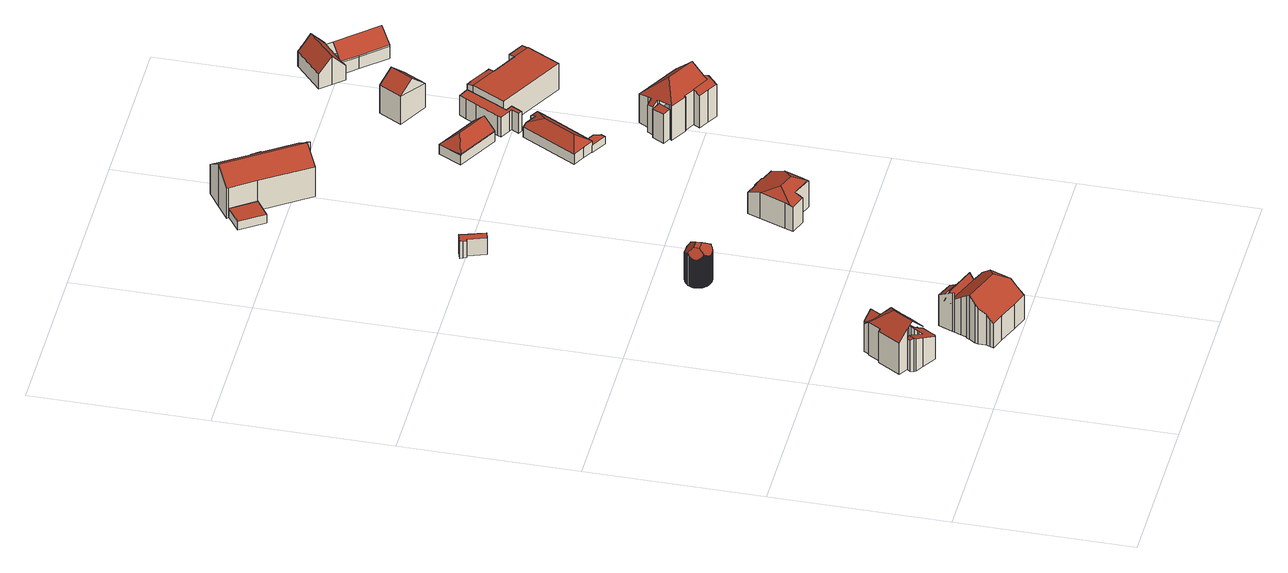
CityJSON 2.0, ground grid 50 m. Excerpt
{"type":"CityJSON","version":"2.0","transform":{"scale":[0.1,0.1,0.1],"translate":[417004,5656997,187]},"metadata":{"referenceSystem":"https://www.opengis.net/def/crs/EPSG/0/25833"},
"CityObjects":{
"building1":{"type":"Building","attributes":{"Gemeindeschluessel":14612000,"Geometrietyp2DReferenz":"3000","function":"31001_9998","roofType":"9999"},"children":["building1-1","building1-2","building1-3"]},
"building1-1":{"type":"BuildingPart","attributes":{"Dachtyp_tdc":"tdcGableRoof","Dachneigung":45.12,"QualitaetDacherkennung":69,"Geometrietyp2DReferenz":"3000","measuredHeight":11.24,"roofType":"3100"},"parents":["building1"],"geometry":[{"type":"MultiSurface","lod":"2","boundaries":[[[0,1,2,3]],[[1,4,5,2]],[[1,0,6]],[[0,7,8,9,10,6]],[[4,1,6,10,11]],[[12,13,3,2,5]]],"semantics":{"surfaces":[{"type":"WallSurface"},{"type":"RoofSurface"},{"type":"GroundSurface"}],"values":[0,0,0,1,1,2]}}]},
"building1-2":{"type":"BuildingPart","attributes":{"Dachtyp_tdc":"tdcHipAndGableRoof","Dachneigung":45.44,"QualitaetDacherkennung":57,"Geometrietyp2DReferenz":"3000","measuredHeight":15.08,"roofType":"5000"},"parents":["building1"],"geometry":[{"type":"MultiSurface","lod":"2","boundaries":[[[14,15,16,17,18]],[[15,19,20,16]],[[19,21,22,20]],[[21,23,24,22]],[[23,25,26,24]],[[25,27,28,26]],[[27,29,7,13,28]],[[30,31,32,5,4]],[[31,33,34,32]],[[33,35,36,37,34]],[[31,30,11,9,38,29,27,25,23,39]],[[23,21,19,15,14,40,39]],[[40,41,35,33,31,39]],[[42,43,44,17,16,20,22,24,26,28,13,12,5,32,34,37]]],"semantics":{"surfaces":[{"type":"WallSurface"},{"type":"RoofSurface"},{"type":"GroundSurface"}],"values":[0,0,0,0,0,0,0,0,0,0,1,1,1,2]}}]},
"building1-3":{"type":"BuildingPart","attributes":{"Dachtyp_tdc":"tdcFreeFormRoof","Dachneigung":24.7,"QualitaetDacherkennung":10,"Geometrietyp2DReferenz":"3000","measuredHeight":10.87,"roofType":"5000"},"parents":["building1"],"geometry":[{"type":"MultiSurface","lod":"2","boundaries":[[[36,45,46,37]],[[45,47,48,46]],[[47,49,50,48]],[[49,51,52,50]],[[51,53,54,52]],[[53,55,56,54]],[[55,57,58,56]],[[57,59,60,58]],[[59,61,62,60]],[[61,63,64,62]],[[63,65,66,64]],[[65,67,68,66]],[[67,18,17,68]],[[69,18,67,65]],[[65,63,61,59,57,55,53,51,49,47,45,36,70,71,69]],[[37,46,48,50,52,54,56,58,60,62,64,66,68,17,44,43,42]]],"semantics":{"surfaces":[{"type":"WallSurface"},{"type":"RoofSurface"},{"type":"GroundSurface"}],"values":[0,0,0,0,0,0,0,0,0,0,0,0,0,1,1,2]}}]},
"building2":{"type":"Building","attributes":{"Gemeindeschluessel":14612000,"Geometrietyp2DReferenz":"3000","function":"31001_9998","roofType":"9999"},"children":["building2-1","building2-2","building2-3"]},
"building2-1":{"type":"BuildingPart","attributes":{"Dachtyp_tdc":"tdcPolyFlatRoof","Dachneigung":30.89,"QualitaetDacherkennung":58,"Geometrietyp2DReferenz":"3000","measuredHeight":12.97,"roofType":"2100"},"parents":["building2"],"geometry":[{"type":"MultiSurface","lod":"2","boundaries":[[[72,73,74]],[[72,75,76,73]],[[75,77,78,76]],[[77,79,80,78]],[[79,81,82,83,80]],[[84,81,79,77,75,72,85]],[[86,73,76,78,80,83,87]]],"semantics":{"surfaces":[{"type":"WallSurface"},{"type":"RoofSurface"},{"type":"GroundSurface"}],"values":[0,0,0,0,0,1,2]}}]},
"building2-2":{"type":"BuildingPart","attributes":{"Dachtyp_tdc":"tdcGableAndHippedGRoof","Dachneigung":43.13,"QualitaetDacherkennung":30,"Geometrietyp2DReferenz":"3000","measuredHeight":14.65,"roofType":"9999"},"parents":["building2"],"geometry":[{"type":"MultiSurface","lod":"2","boundaries":[[[88,89,90,91]],[[89,92,93,90]],[[92,94,95,93]],[[94,96,97,95]],[[96,98,99,97]],[[98,100,101,99]],[[100,102,103,101]],[[102,104,105,103]],[[104,106,107,105]],[[106,108,109,107]],[[108,74,73,109]],[[110,111,112]],[[110,113,114,111]],[[113,115,116,114]],[[115,117,118,116]],[[117,119,120,118]],[[119,121,122,120]],[[121,123,124,122]],[[123,125,126,124]],[[125,88,91,126]],[[121,119,127]],[[119,117,115,113,110,128,74,108,106,104,102,127]],[[102,100,98,96,94,92,89,88,125,123,121,127]],[[91,90,93,95,97,99,101,103,105,107,109,73,86,111,114,116,118,120,122,124,126]]],"semantics":{"surfaces":[{"type":"WallSurface"},{"type":"RoofSurface"},{"type":"GroundSurface"}],"values":[0,0,0,0,0,0,0,0,0,0,0,0,0,0,0,0,0,0,0,0,1,1,1,2]}}]},
"building2-3":{"type":"BuildingPart","attributes":{"Dachtyp_tdc":"tdcFreeFormRoof","Dachneigung":72.14,"QualitaetDacherkennung":13,"Geometrietyp2DReferenz":"3000","measuredHeight":12.29,"roofType":"5000"},"parents":["building2"],"geometry":[{"type":"MultiSurface","lod":"2","boundaries":[[[82,129,130,83]],[[129,131,132,130]],[[131,133,134,132]],[[133,112,111,134]],[[112,133,131,129,135]],[[129,82,136,137,135]],[[138,112,135,137]],[[83,130,132,134,111,86,87]],[[136,138,137]]],"semantics":{"surfaces":[{"type":"WallSurface"},{"type":"RoofSurface"},{"type":"GroundSurface"}],"values":[0,0,0,0,1,1,1,2,1]}}]},
"building3":{"type":"Building","attributes":{"name":"Sternwarte","Dachtyp_tdc":"tdcFreeFormRoof","Gemeindeschluessel":14612000,"Dachneigung":40.94,"QualitaetDacherkennung":48,"Geometrietyp2DReferenz":"3000","measuredHeight":12.26,"function":"31001_9998","roofType":"5000"},"geometry":[{"type":"Solid","lod":"2","boundaries":[[[[139,140,141,142]],[[140,143,144,141]],[[143,145,146,144]],[[145,147,148,146]],[[147,149,150,148]],[[149,151,152,150]],[[151,153,154,152]],[[153,155,156,154]],[[155,157,158,156]],[[157,159,160,158]],[[159,161,162,160]],[[161,163,164,162]],[[163,165,166,164]],[[165,167,168,166]],[[167,169,170,168]],[[169,171,172,170]],[[171,173,174,172]],[[173,175,176,174]],[[175,177,178,176]],[[177,179,180,178]],[[179,181,182,180]],[[181,183,184,182]],[[183,185,186,184]],[[185,187,188,186]],[[187,189,190,188]],[[189,191,192,190]],[[191,193,194,192]],[[193,195,196,194]],[[195,197,198,196]],[[197,199,200,198]],[[199,201,202,200]],[[201,203,204,202]],[[203,205,206,204]],[[205,207,208,206]],[[207,209,210,208]],[[209,211,212,210]],[[211,213,214,212]],[[213,215,216,214]],[[215,217,218,216]],[[217,219,220,218]],[[219,221,222,220]],[[221,223,224,222]],[[223,225,226,224]],[[225,227,228,226]],[[227,229,230,228]],[[229,231,232,230]],[[231,233,234,232]],[[233,235,236,234]],[[235,237,238,236]],[[237,239,240,238]],[[239,241,242,240]],[[241,243,244,242]],[[243,245,246,244]],[[245,247,248,246]],[[247,249,250,248]],[[249,251,252,250]],[[251,253,254,252]],[[253,255,256,254]],[[255,257,258,256]],[[257,259,260,258]],[[259,261,262,260]],[[261,263,264,262]],[[263,265,266,264]],[[265,267,268,266]],[[267,269,270,268]],[[269,271,272,270]],[[271,273,274,272]],[[273,275,276,274]],[[275,277,278,276]],[[277,279,280,278]],[[279,281,282,280]],[[281,283,284,282]],[[283,285,286,284]],[[285,287,288,286]],[[287,289,290,288]],[[289,291,292,290]],[[291,293,294,292]],[[293,295,296,294]],[[295,297,298,296]],[[297,299,300,298]],[[299,301,302,300]],[[301,303,304,302]],[[303,305,306,304]],[[305,307,308,306]],[[307,309,310,308]],[[309,311,312,310]],[[311,313,314,312]],[[313,139,142,314]],[[251,249,247,245,243,241,239,237,235,233,231,229,227,225,223,221,219,217,215,213,211,209,207,205,315,316,317]],[[275,273,271,269,267,265,263,261,259,257,255,253,251,317,318,319,295,293,291,289,287,285,283,281,279,277]],[[299,297,319,318,320,321,167,165,163,161,159,157,155,153,151,149,147,145,143,140,139,313,311,309,307,305,303,301]],[[320,316,315,203,201,199,197,195,193,191,189,187,185,183,181,179,177,175,173,171,169,321]],[[318,317,316,320]],[[297,295,319]],[[169,167,321]],[[205,203,315]],[[142,141,144,146,148,150,152,154,156,158,160,162,164,166,168,170,172,174,176,178,180,182,184,186,188,190,192,194,196,198,200,202,204,206,208,210,212,214,216,218,220,222,224,226,228,230,232,234,236,238,240,242,244,246,248,250,252,254,256,258,260,262,264,266,268,270,272,274,276,278,280,282,284,286,288,290,292,294,296,298,300,302,304,306,308,310,312,314]]]],"semantics":{"surfaces":[{"type":"WallSurface"},{"type":"RoofSurface"},{"type":"GroundSurface"}],"values":[[0,0,0,0,0,0,0,0,0,0,0,0,0,0,0,0,0,0,0,0,0,0,0,0,0,0,0,0,0,0,0,0,0,0,0,0,0,0,0,0,0,0,0,0,0,0,0,0,0,0,0,0,0,0,0,0,0,0,0,0,0,0,0,0,0,0,0,0,0,0,0,0,0,0,0,0,0,0,0,0,0,0,0,0,0,0,0,0,1,1,1,1,1,0,0,0,2]]}}]},
"building4":{"type":"Building","attributes":{"Dachtyp_tdc":"tdcLeanToRoof","Gemeindeschluessel":14612000,"Dachneigung":0,"QualitaetDacherkennung":100,"Geometrietyp2DReferenz":"3000","measuredHeight":5.49,"function":"31001_9998","roofType":"2100"},"geometry":[{"type":"Solid","lod":"2","boundaries":[[[[322,323,324,325]],[[323,326,327,324]],[[326,328,329,327]],[[328,330,331,329]],[[330,332,333,331]],[[332,334,335,333]],[[334,336,337,335]],[[336,322,325,337]],[[336,334,332,330,328,326,323,322]],[[325,324,327,329,331,333,335,337]]]],"semantics":{"surfaces":[{"type":"WallSurface"},{"type":"RoofSurface"},{"type":"GroundSurface"}],"values":[[0,0,0,0,0,0,0,0,1,2]]}}]},
"building5":{"type":"Building","attributes":{"Dachtyp_tdc":"tdcPolyFlatRoof","Gemeindeschluessel":14612000,"Dachneigung":0,"QualitaetDacherkennung":64,"Geometrietyp2DReferenz":"3000","measuredHeight":2.86,"function":"31001_9998","roofType":"1000"},"geometry":[{"type":"Solid","lod":"2","boundaries":[[[[338,339,340,341]],[[339,342,343,340]],[[342,344,345,343]],[[344,338,341,345]],[[344,342,339,338]],[[341,340,343,345]]]],"semantics":{"surfaces":[{"type":"WallSurface"},{"type":"RoofSurface"},{"type":"GroundSurface"}],"values":[[0,0,0,0,1,2]]}}]},
"building6":{"type":"Building","attributes":{"Dachtyp_tdc":"tdcFreeFormRoof","Gemeindeschluessel":14612000,"Dachneigung":23.07,"QualitaetDacherkennung":50,"Geometrietyp2DReferenz":"3000","measuredHeight":10.33,"function":"31001_9998","roofType":"5000"},"geometry":[{"type":"Solid","lod":"2","boundaries":[[[[346,347,348,349]],[[347,350,351,348]],[[350,352,353,351]],[[352,354,355,353]],[[354,356,357,355]],[[356,358,359,357]],[[358,360,361,359]],[[360,362,363,361]],[[362,364,365,363]],[[364,366,367,365]],[[366,368,369,367]],[[368,370,371,369]],[[370,372,373,371]],[[372,374,375,373]],[[374,376,377,375]],[[376,346,349,377]],[[378,379,366,380]],[[381,356,354,352,382,383]],[[358,381,383,378,380,364,362,360]],[[346,376,374,372,370,368,379,378,383,382,350,347]],[[358,356,381]],[[366,364,380]],[[368,366,379]],[[352,350,382]],[[349,348,351,353,355,357,359,361,363,365,367,369,371,373,375,377]]]],"semantics":{"surfaces":[{"type":"WallSurface"},{"type":"RoofSurface"},{"type":"GroundSurface"}],"values":[[0,0,0,0,0,0,0,0,0,0,0,0,0,0,0,0,1,1,1,1,0,0,0,0,2]]}}]},
"building7":{"type":"Building","attributes":{"Dachtyp_tdc":"tdcGableRoof","Gemeindeschluessel":14612000,"Dachneigung":35.96,"QualitaetDacherkennung":81,"Geometrietyp2DReferenz":"3000","measuredHeight":13.91,"function":"31001_9998","roofType":"3100"},"geometry":[{"type":"Solid","lod":"2","boundaries":[[[[384,385,386,387]],[[385,388,389,386]],[[388,390,391,389]],[[390,392,393,391]],[[392,394,395,393]],[[394,396,397,395]],[[396,398,399,397]],[[398,400,401,399]],[[400,402,403,401]],[[404,405,406,407]],[[405,384,387,406]],[[408,409,410,411,402,400,398]],[[398,396,394,392,390,388,385,384,405,404,408]],[[387,386,389,391,393,395,397,399,401,403,412,413,414,415,407,406]],[[402,411,412,403]],[[411,410,413,412]],[[410,409,414,413]],[[409,408,415,414]],[[408,404,407,415]]]],"semantics":{"surfaces":[{"type":"WallSurface"},{"type":"RoofSurface"},{"type":"GroundSurface"}],"values":[[0,0,0,0,0,0,0,0,0,0,0,1,1,2,0,0,0,0,0]]}}]},
"building8":{"type":"Building","attributes":{"Dachtyp_tdc":"tdcPolyFlatRoof","Gemeindeschluessel":14612000,"Dachneigung":0,"QualitaetDacherkennung":61,"Geometrietyp2DReferenz":"3000","measuredHeight":2.37,"function":"31001_9998","roofType":"1000"},"geometry":[{"type":"Solid","lod":"2","boundaries":[[[[416,417,418,419]],[[417,420,421,418]],[[420,422,423,421]],[[422,424,425,423]],[[424,416,419,425]],[[424,422,420,417,416]],[[419,418,421,423,425]]]],"semantics":{"surfaces":[{"type":"WallSurface"},{"type":"RoofSurface"},{"type":"GroundSurface"}],"values":[[0,0,0,0,0,1,2]]}}]},
"building9":{"type":"Building","attributes":{"Dachtyp_tdc":"tdcHipAndGableRoof","Gemeindeschluessel":14612000,"Dachneigung":43.2,"QualitaetDacherkennung":56,"Geometrietyp2DReferenz":"3000","measuredHeight":6.8,"function":"31001_9998","roofType":"5000"},"geometry":[{"type":"Solid","lod":"2","boundaries":[[[[426,427,428,429]],[[427,430,431,428]],[[430,432,433,431]],[[432,434,435,433]],[[434,426,429,435]],[[427,436,437]],[[438,439,440,437,436]],[[427,437,440,430]],[[432,439,438,434]],[[430,440,439,432]],[[434,438,436,426]],[[426,436,427]],[[429,428,431,433,435]]]],"semantics":{"surfaces":[{"type":"WallSurface"},{"type":"RoofSurface"},{"type":"GroundSurface"}],"values":[[0,0,0,0,0,1,1,1,0,0,0,0,2]]}}]},
"building10":{"type":"Building","attributes":{"Dachtyp_tdc":"tdcFreeFormRoof","Gemeindeschluessel":14612000,"Dachneigung":36.52,"QualitaetDacherkennung":76,"Geometrietyp2DReferenz":"3000","measuredHeight":6.1,"function":"31001_9998","roofType":"5000"},"geometry":[{"type":"Solid","lod":"2","boundaries":[[[[441,442,443,444]],[[442,445,446,443]],[[445,447,448,446]],[[447,449,450,448]],[[449,451,452,450]],[[451,453,454,452]],[[453,455,456,454]],[[455,457,458,456]],[[457,441,444,458]],[[459,451,449,447,445,460,461]],[[455,462,463,441,457]],[[461,460,442,441,463]],[[453,459,461,463,462]],[[455,453,462]],[[453,451,459]],[[445,442,460]],[[444,443,446,448,450,452,454,456,458]]]],"semantics":{"surfaces":[{"type":"WallSurface"},{"type":"RoofSurface"},{"type":"GroundSurface"}],"values":[[0,0,0,0,0,0,0,0,0,1,1,1,1,0,0,0,2]]}}]},
"building11":{"type":"Building","attributes":{"Dachtyp_tdc":"tdcPolyFlatRoof","Gemeindeschluessel":14612000,"Dachneigung":0,"QualitaetDacherkennung":55,"Geometrietyp2DReferenz":"3000","measuredHeight":6.44,"function":"31001_9998","roofType":"1000"},"geometry":[{"type":"Solid","lod":"2","boundaries":[[[[464,465,466,467]],[[465,468,469,466]],[[468,470,471,469]],[[470,472,473,471]],[[472,474,475,473]],[[474,476,477,475]],[[476,478,479,477]],[[478,480,481,479]],[[480,482,483,481]],[[482,484,485,483]],[[484,486,487,485]],[[486,488,489,487]],[[488,464,467,489]],[[488,486,484,482,480,478,476,474,472,470,468,465,464]],[[467,466,469,471,473,475,477,479,481,483,485,487,489]]]],"semantics":{"surfaces":[{"type":"WallSurface"},{"type":"RoofSurface"},{"type":"GroundSurface"}],"values":[[0,0,0,0,0,0,0,0,0,0,0,0,0,1,2]]}}]},
"building12":{"type":"Building","attributes":{"Gemeindeschluessel":14612000,"Geometrietyp2DReferenz":"3000","function":"31001_9998","roofType":"9999"},"children":["building12-1","building12-2","building12-3"]},
"building12-1":{"type":"BuildingPart","attributes":{"Dachtyp_tdc":"tdcPolyFlatRoof","Dachneigung":7.98,"QualitaetDacherkennung":43,"Geometrietyp2DReferenz":"3000","measuredHeight":9.81,"roofType":"2100"},"parents":["building12"],"geometry":[{"type":"MultiSurface","lod":"2","boundaries":[[[490,491,492,493]],[[494,495,496,497]],[[493,492,495,494]],[[492,491,496,495]],[[491,490,497,496]]],"semantics":{"surfaces":[{"type":"RoofSurface"},{"type":"GroundSurface"},{"type":"WallSurface"}],"values":[0,1,2,2,2]}}]},
"building12-2":{"type":"BuildingPart","attributes":{"Dachtyp_tdc":"tdcPolyFlatRoof","Dachneigung":27.07,"QualitaetDacherkennung":42,"Geometrietyp2DReferenz":"3000","measuredHeight":12.51,"roofType":"2100"},"parents":["building12"],"geometry":[{"type":"MultiSurface","lod":"2","boundaries":[[[498,499,500,501]],[[499,502,503,500]],[[502,504,505,503]],[[504,506,507,508,505]],[[506,504,502,499,498,509,510]],[[511,512,501,500,503,505,508]],[[498,501,512,509]]],"semantics":{"surfaces":[{"type":"WallSurface"},{"type":"RoofSurface"},{"type":"GroundSurface"}],"values":[0,0,0,0,1,2,0]}}]},
"building12-3":{"type":"BuildingPart","attributes":{"Dachtyp_tdc":"tdcHipAndGableRoof","Dachneigung":43.16,"QualitaetDacherkennung":49,"Geometrietyp2DReferenz":"3000","measuredHeight":14.93,"roofType":"5000"},"parents":["building12"],"geometry":[{"type":"MultiSurface","lod":"2","boundaries":[[[513,509,512,514]],[[507,515,516,508]],[[515,517,518,516]],[[517,519,520,518]],[[519,521,522,520]],[[521,523,494,522]],[[523,493,494]],[[524,497,490]],[[524,525,526,497]],[[525,527,528,526]],[[527,529,530,528]],[[529,531,532,530]],[[531,533,534,532]],[[533,535,536,534]],[[535,537,538,536]],[[537,539,540,538]],[[539,513,514,540]],[[535,533,531,529,527,525,524,523,521,541]],[[521,519,517,515,507,542,509,513,541]],[[513,539,537,535,541]],[[514,512,511,508,516,518,520,522,494,497,526,528,530,532,534,536,538,540]]],"semantics":{"surfaces":[{"type":"WallSurface"},{"type":"RoofSurface"},{"type":"GroundSurface"}],"values":[0,0,0,0,0,0,0,0,0,0,0,0,0,0,0,0,0,1,1,1,2]}}]},
"building13":{"type":"Building","attributes":{"Dachtyp_tdc":"tdcGableRoof","Gemeindeschluessel":14612000,"Dachneigung":41.34,"QualitaetDacherkennung":2,"Geometrietyp2DReferenz":"3000","measuredHeight":12.57,"function":"31001_9998","roofType":"3100"},"geometry":[{"type":"Solid","lod":"2","boundaries":[[[[543,544,545,546]],[[544,547,548,545]],[[547,549,550,548]],[[549,543,546,550]],[[547,544,551]],[[543,549,552]],[[544,543,552,551]],[[549,547,551,552]],[[546,545,548,550]]]],"semantics":{"surfaces":[{"type":"WallSurface"},{"type":"RoofSurface"},{"type":"GroundSurface"}],"values":[[0,0,0,0,0,0,1,1,2]]}}]},
"building14":{"type":"Building","attributes":{"Gemeindeschluessel":14612000,"Geometrietyp2DReferenz":"3000","function":"31001_9998","roofType":"9999"},"children":["building14-1","building14-2","building14-3","building14-4"]},
"building14-1":{"type":"BuildingPart","attributes":{"Dachtyp_tdc":"tdcPolyFlatRoof","Dachneigung":0,"QualitaetDacherkennung":64,"Geometrietyp2DReferenz":"3000","measuredHeight":8.71,"roofType":"1000"},"parents":["building14"],"geometry":[{"type":"MultiSurface","lod":"2","boundaries":[[[553,554,555,556,557]],[[558,559,560,561,562,563]],[[564,565,566,567,568]],[[565,553,557,566]],[[565,564,559,558,554,553]],[[557,556,562,561,567,566]]],"semantics":{"surfaces":[{"type":"WallSurface"},{"type":"RoofSurface"},{"type":"GroundSurface"}],"values":[0,0,0,0,1,2]}}]},
"building14-2":{"type":"BuildingPart","attributes":{"Dachtyp_tdc":"tdcPolyFlatRoof","Dachneigung":0,"QualitaetDacherkennung":4,"Geometrietyp2DReferenz":"3000","measuredHeight":6.24,"roofType":"1000"},"parents":["building14"],"geometry":[{"type":"MultiSurface","lod":"2","boundaries":[[[569,570,571,572]],[[570,573,574,571]],[[573,575,576,574]],[[575,573,570,569]],[[572,571,574,576]]],"semantics":{"surfaces":[{"type":"WallSurface"},{"type":"RoofSurface"},{"type":"GroundSurface"}],"values":[0,0,0,1,2]}}]},
"building14-3":{"type":"BuildingPart","attributes":{"Dachtyp_tdc":"tdcPolyFlatRoof","Dachneigung":5.41,"QualitaetDacherkennung":56,"Geometrietyp2DReferenz":"3000","measuredHeight":8.52,"roofType":"2100"},"parents":["building14"],"geometry":[{"type":"MultiSurface","lod":"2","boundaries":[[[555,577,578,556]],[[577,579,580,578]],[[579,581,569,572,580]],[[582,576,575]],[[582,583,584,576]],[[583,563,562,584]],[[583,582,581,579,577,555,563]],[[562,556,578,580,572,576,584]]],"semantics":{"surfaces":[{"type":"WallSurface"},{"type":"RoofSurface"},{"type":"GroundSurface"}],"values":[0,0,0,0,0,0,1,2]}}]},
"building14-4":{"type":"BuildingPart","attributes":{"Dachtyp_tdc":"tdcPolyFlatRoof","Dachneigung":5.4,"QualitaetDacherkennung":61,"Geometrietyp2DReferenz":"3000","measuredHeight":8.5,"roofType":"2100"},"parents":["building14"],"geometry":[{"type":"MultiSurface","lod":"2","boundaries":[[[585,568,567,586]],[[560,587,588,561]],[[587,585,586,588]],[[587,560,568,585]],[[586,567,561,588]]],"semantics":{"surfaces":[{"type":"WallSurface"},{"type":"RoofSurface"},{"type":"GroundSurface"}],"values":[0,0,0,1,2]}}]},
"building15":{"type":"Building","attributes":{"Gemeindeschluessel":14612000,"Geometrietyp2DReferenz":"3000","function":"31001_9998","roofType":"9999"},"children":["building15-1","building15-2"]},
"building15-1":{"type":"BuildingPart","attributes":{"Dachtyp_tdc":"tdcGableRoof","Dachneigung":48.09,"QualitaetDacherkennung":65,"Geometrietyp2DReferenz":"3000","measuredHeight":9.23,"roofType":"3100"},"parents":["building15"],"geometry":[{"type":"MultiSurface","lod":"2","boundaries":[[[589,590,591,592]],[[590,593,594,591]],[[593,595,596,594]],[[595,597,598,596]],[[597,599,600,598]],[[599,601,602,600]],[[601,603,604,602]],[[603,605,606,604]],[[605,607,608,606]],[[607,609,610,608]],[[609,611,612,613,610]],[[614,589,592,615,616,617]],[[609,607,605,603,601,599,597,595,593,590]],[[590,589,614,618,619,611,609]],[[592,591,594,596,598,600,602,604,606,608,610,613,615]]],"semantics":{"surfaces":[{"type":"WallSurface"},{"type":"RoofSurface"},{"type":"GroundSurface"}],"values":[0,0,0,0,0,0,0,0,0,0,0,0,1,1,2]}}]},
"building15-2":{"type":"BuildingPart","attributes":{"Dachtyp_tdc":"tdcGableRoof","Dachneigung":40.84,"QualitaetDacherkennung":74,"Geometrietyp2DReferenz":"3000","measuredHeight":8.13,"roofType":"3100"},"parents":["building15"],"geometry":[{"type":"MultiSurface","lod":"2","boundaries":[[[620,621,622,623]],[[621,624,625,622]],[[624,616,615,625]],[[612,620,623,613]],[[612,619,626,627,620]],[[627,626,618,617,628,629]],[[621,629,628,624]],[[620,627,629,621]],[[624,628,617,616]],[[623,622,625,615,613]]],"semantics":{"surfaces":[{"type":"WallSurface"},{"type":"RoofSurface"},{"type":"GroundSurface"}],"values":[0,0,0,0,1,1,0,0,0,2]}}]}
},
"vertices":[
[165,387,114],[207,362,115],[207,362,27],[165,387,27],[191,334,115],[191,334,27],[187,374,140],[159,377,114],[149,359,114],[167,348,136],[171,346,140],[174,344,136],[149,359,27],[159,377,27],
[95,255,160],[70,270,130],[70,270,27],[95,255,27],[95,255,129],[108,335,130],[108,335,27],[113,332,135],[113,332,27],[134,368,136],[134,368,27],[137,366,135],[137,366,27],[147,383,118],[147,383,27],[159,377,119],[191,334,136],[209,324,136],[209,324,27],[188,290,136],[188,290,27],[175,267,136],[175,267,111],[175,267,27],[149,359,136],[145,303,178],[111,245,178],[149,223,136],[149,223,27],[111,245,27],[102,251,27],
[181,264,108],[181,264,27],[174,252,108],[174,252,27],[182,247,104],[182,247,27],[179,243,104],[179,243,27],[193,235,96],[193,235,27],[175,206,96],[175,206,27],[170,197,96],[170,197,27],[157,193,101],[157,193,27],[117,217,122],[117,217,27],[94,230,134],[94,230,27],[92,235,136],[92,235,27],[90,245,129],[90,245,27],[102,251,136],[149,223,111],[111,245,131],
[305,175,138],[305,175,8],[305,175,116],[306,179,136],[306,179,8],[323,221,109],[323,221,8],[371,202,109],[371,202,8],[365,185,120],[365,185,98],[365,185,8],[316,204,120],[309,185,132],[309,185,8],[316,204,8],
[352,24,88],[299,45,88],[299,45,8],[352,24,8],[261,59,88],[261,59,8],[264,68,97],[264,68,8],[269,80,109],[269,80,8],[268,102,127],[268,102,8],[270,110,136],[270,110,8],[282,128,155],[282,128,8],[288,137,147],[288,137,8],[291,139,145],[291,139,8],[297,154,133],[297,154,8],[414,143,109],[414,143,8],[414,143,98],[419,141,109],[419,141,8],[424,139,109],[424,139,8],[445,131,109],[445,131,8],[436,107,128],[436,107,8],[412,46,127],[412,46,8],[405,27,108],[405,27,8],[398,7,89],[398,7,8],[386,88,155],[309,185,108],
[422,163,98],[422,163,8],[421,161,98],[421,161,8],[419,157,98],[419,157,8],[408,157,131],[316,204,98],[322,190,130],[309,185,98],
[146,792,287],[143,792,287],[143,792,194],[146,792,194],[140,792,287],[140,792,194],[137,792,287],[137,792,194],[135,792,288],[135,792,194],[132,793,288],[132,793,194],[130,794,289],[130,794,194],[127,795,290],[127,795,194],[125,796,291],[125,796,194],[123,797,292],[123,797,194],[121,799,294],[121,799,194],[118,800,295],[118,800,194],[117,802,297],[117,802,194],[115,804,299],[115,804,194],[113,806,301],[113,806,194],[112,808,301],[112,808,194],[110,810,297],[110,810,194],[109,813,294],[109,813,194],[108,815,292],[108,815,194],[107,818,290],[107,818,194],[106,820,288],[106,820,194],[106,823,287],[106,823,194],[105,825,286],[105,825,194],[105,828,286],[105,828,194],[105,831,286],[105,831,194],[105,833,286],[105,833,194],[106,836,287],[106,836,194],[106,838,288],[106,838,194],[107,841,289],[107,841,194],[108,843,291],[108,843,194],[109,846,293],[109,846,194],[111,848,296],[111,848,194],[112,851,299],[112,851,194],[114,853,299],[114,853,194],[116,855,297],[116,855,194],[118,856,295],[118,856,194],[120,858,293],[120,858,194],[122,859,292],[122,859,194],[124,861,290],[124,861,194],[127,862,288],[127,862,194],[129,863,287],[129,863,194],[132,864,286],[132,864,194],[134,865,285],[134,865,194],[137,865,285],[137,865,194],[140,865,285],[140,865,194],[142,865,284],[142,865,194],[145,865,284],[145,865,194],[148,865,285],[148,865,194],[151,864,285],[151,864,194],[154,864,286],[154,864,194],[156,863,287],[156,863,194],[158,862,288],[158,862,194],[161,861,289],[161,861,194],[163,860,290],[163,860,194],[165,858,292],[165,858,194],[167,857,294],[167,857,194],[169,855,295],[169,855,194],[171,853,293],[171,853,194],[172,851,292],[172,851,194],[174,849,291],[174,849,194],[175,847,289],[175,847,194],[177,844,288],[177,844,194],[178,842,288],[178,842,194],[178,840,287],[178,840,194],[179,837,286],[179,837,194],[180,835,286],[180,835,194],[180,832,286],[180,832,194],[180,830,286],[180,830,194],[180,826,286],[180,826,194],[180,822,286],[180,822,194],[179,820,287],[179,820,194],[179,817,287],[179,817,194],[178,815,288],[178,815,194],[177,813,289],[177,813,194],[175,810,290],[175,810,194],[174,808,291],[174,808,194],[173,806,293],[173,806,194],[171,804,294],[171,804,194],[169,802,296],[169,802,194],[167,800,296],[167,800,194],[165,799,295],[165,799,194],[163,797,293],[163,797,194],[161,796,292],[161,796,194],[159,795,291],[159,795,194],[156,794,290],[156,794,194],[154,793,289],[154,793,194],[151,792,288],[151,792,194],[149,792,287],[149,792,194],[113,851,301],[120,837,316],[145,837,316],[146,820,316],[168,801,297],[119,820,316],[112,807,302],
[80,1462,283],[104,1392,283],[104,1392,228],[80,1462,228],[82,1385,283],[82,1385,228],[64,1437,283],[64,1437,228],[58,1435,283],[58,1435,228],[54,1444,283],[54,1444,228],[51,1453,283],[51,1453,228],[74,1461,283],[74,1461,228],
[5,2041,285],[56,2077,285],[56,2077,257],[5,2041,257],[103,2009,285],[103,2009,257],[52,1974,285],[52,1974,257],
[574,751,220],[609,737,220],[609,737,151],[574,751,151],[595,701,236],[595,701,151],[586,676,238],[586,676,151],[575,646,238],[575,646,151],[567,626,238],[567,626,151],[507,649,240],[507,649,151],[502,635,235],[502,635,151],[499,627,231],[499,627,151],[455,643,231],[455,643,151],[463,666,236],[463,666,151],[491,741,236],[491,741,151],[505,777,220],[505,777,151],[543,763,220],[543,763,151],[544,767,218],[544,767,151],[576,755,218],[576,755,151],[506,689,255],[491,740,236],[459,655,236],[563,628,241],[594,698,238],[554,671,255],
[221,2055,344],[237,2032,345],[237,2032,254],[221,2055,254],[230,2027,350],[230,2027,254],[290,1941,350],[290,1941,254],[261,1921,375],[261,1921,254],[266,1914,375],[266,1914,254],[258,1909,382],[258,1909,254],[245,1900,393],[245,1900,254],[240,1906,393],[240,1906,254],[195,1875,353],[195,1875,254],[147,2148,350],[215,2050,350],[215,2050,254],[147,2148,254],[98,2114,393],[52,2082,353],[56,2077,353],[103,2009,353],[103,2009,254],[56,2077,254],[52,2082,254],[98,2114,254],
[528,1202,288],[542,1226,288],[542,1226,264],[528,1202,264],[573,1209,288],[573,1209,264],[578,1189,288],[578,1189,264],[572,1177,288],[572,1177,264],
[393,1527,300],[428,1592,300],[428,1592,269],[393,1527,269],[547,1527,300],[547,1527,269],[516,1471,300],[516,1471,269],[512,1462,300],[512,1462,269],[393,1527,304],[442,1540,337],[512,1462,304],[516,1471,314],[528,1493,337],
[464,1237,299],[551,1393,299],[551,1393,266],[464,1237,266],[562,1388,307],[562,1388,266],[594,1370,307],[594,1370,266],[601,1384,300],[601,1384,266],[624,1372,300],[624,1372,266],[617,1358,300],[617,1358,266],[528,1202,300],[528,1202,266],[499,1218,300],[499,1218,266],[624,1371,300],[561,1388,307],[564,1339,327],[529,1203,301],[514,1248,327],
[533,1449,335],[538,1459,335],[538,1459,270],[533,1449,270],[574,1525,335],[574,1525,270],[590,1556,335],[590,1556,270],[602,1577,335],[602,1577,270],[631,1562,335],[631,1562,270],[573,1451,335],[573,1451,270],[568,1443,335],[568,1443,270],[587,1433,335],[587,1433,270],[570,1402,335],[570,1402,270],[559,1408,335],[559,1408,270],[571,1429,335],[571,1429,270],[563,1433,335],[563,1433,270],
[676,1055,340],[655,1067,337],[636,1034,337],[657,1022,340],[657,1022,242],[636,1034,242],[655,1067,242],[676,1055,242],
[794,948,363],[780,923,348],[780,923,242],[794,948,242],[752,939,348],[752,939,242],[722,955,348],[722,955,242],[733,974,359],[733,974,357],[733,974,242],[789,961,367],[782,947,359],[782,947,242],[789,961,242],
[809,995,391],[809,995,242],[701,992,357],[701,992,242],[700,989,355],[700,989,242],[653,1015,355],[653,1015,242],[655,1018,357],[655,1018,242],[657,1022,356],[676,1055,350],[678,1060,349],[678,1060,242],[665,1068,336],[665,1068,242],[675,1086,332],[675,1086,242],[688,1079,345],[688,1079,242],[694,1088,343],[694,1088,242],[710,1116,337],[710,1116,242],[837,1046,337],[837,1046,242],[816,1008,377],[816,1008,242],[727,1041,391],[782,947,357],
[498,1712,387],[533,1777,387],[533,1777,294],[498,1712,294],[619,1731,374],[619,1731,294],[583,1665,374],[583,1665,294],[574,1755,420],[538,1690,420],
[573,1451,358],[622,1545,358],[622,1545,356],[622,1545,271],[573,1451,271],[697,1504,358],[769,1465,358],[769,1465,356],[769,1465,271],[697,1504,271],[697,1504,356],[815,1439,358],[765,1346,358],[765,1346,271],[815,1439,271],[815,1439,356],
[640,1558,333],[644,1565,333],[644,1565,271],[640,1558,271],[699,1535,333],[699,1535,271],[695,1527,333],[695,1527,271],
[631,1562,354],[631,1562,271],[640,1557,354],[640,1557,271],[640,1558,354],[695,1527,354],[706,1521,354],[706,1521,271],
[825,1458,354],[825,1458,271],[779,1483,354],[779,1483,271],
[649,1895,345],[622,1925,390],[622,1925,298],[649,1895,298],[595,1955,346],[595,1955,298],[676,2027,346],[676,2027,298],[680,2031,346],[680,2031,298],[682,2029,350],[682,2029,298],[684,2026,353],[684,2026,298],[687,2023,358],[687,2023,298],[690,2020,362],[690,2020,298],[692,2017,366],[692,2017,298],[707,2002,390],[707,2002,298],[734,1971,345],[734,1971,337],[734,1971,298],[667,1912,345],[667,1912,298],[667,1912,337],[667,1912,342],[669,1914,345],[727,1966,345],
[832,1862,337],[765,1802,337],[765,1802,298],[832,1862,298],[704,1871,337],[704,1871,298],[698,1939,379],[796,1830,379],[704,1871,342],[765,1802,342]
]}
